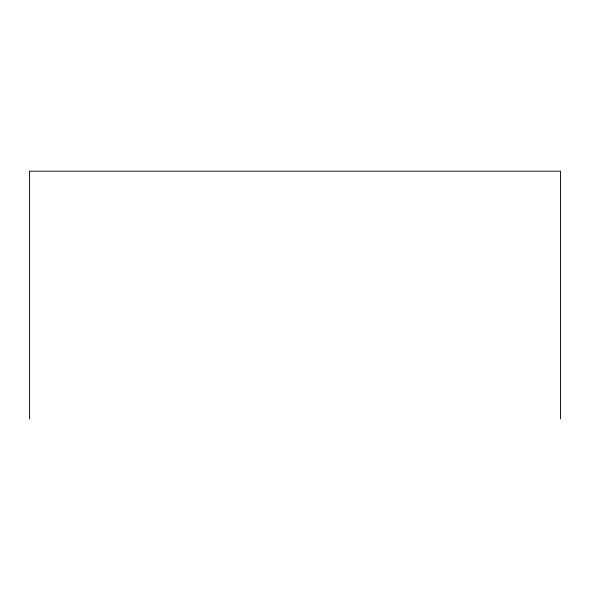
<?xml version="1.0" encoding="UTF-8"?>
<svg xmlns="http://www.w3.org/2000/svg" width="590" height="590" viewBox="0 0 590 590"><rect width="100%" height="100%" fill="white"/><g stroke="black" fill="none" stroke-linecap="round" stroke-linejoin="round"><path stroke-width="0.89" d="M560.5 418.819L560.5 171.181L29.5 171.181L29.5 418.819"/></g></svg>
